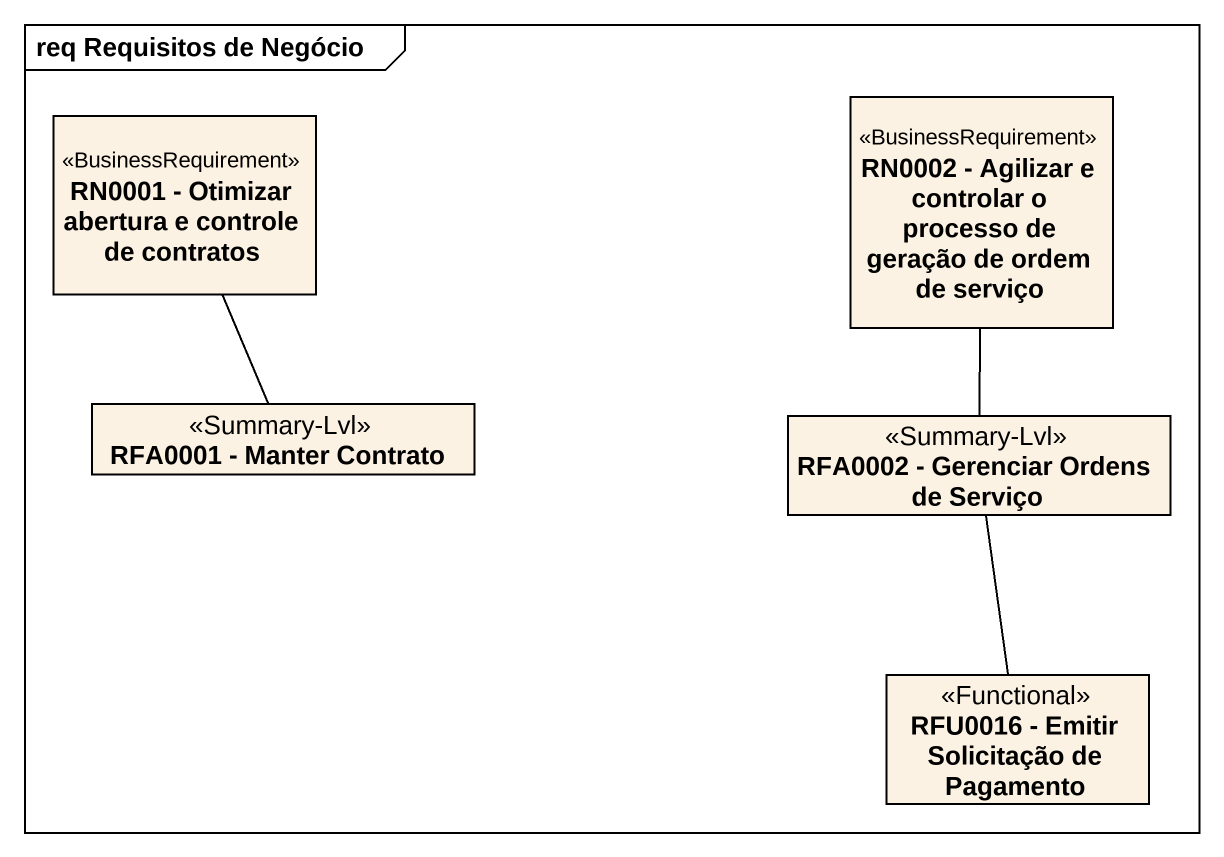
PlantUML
@startuml
mainframe req Requisitos de Negócio
hide circle
hide empty members
class "RN0001 - Otimizar abertura e controle de contratos" as RN0001_Otimizar_abertura_e <<BusinessRequirement>>
class "RN0002 - Agilizar e controlar o processo de geração de ordem de serviço" as RN0002_Agilizar_e_controlar <<BusinessRequirement>>
class "RFA0001 - Manter Contrato" as RFA0001_Manter_Contrato <<Summary-Lvl>>
class "RFA0002 - Gerenciar Ordens de Serviço" as RFA0002_Gerenciar_Ordens_de <<Summary-Lvl>>
class "RFU0016 - Emitir Solicitação de Pagamento" as RFU0016_Emitir_Solicitação <<Functional>>
RFA0001_Manter_Contrato -up- RN0001_Otimizar_abertura_e
RFA0002_Gerenciar_Ordens_de -up- RN0002_Agilizar_e_controlar
RFU0016_Emitir_Solicitação -up- RFA0002_Gerenciar_Ordens_de
@enduml
